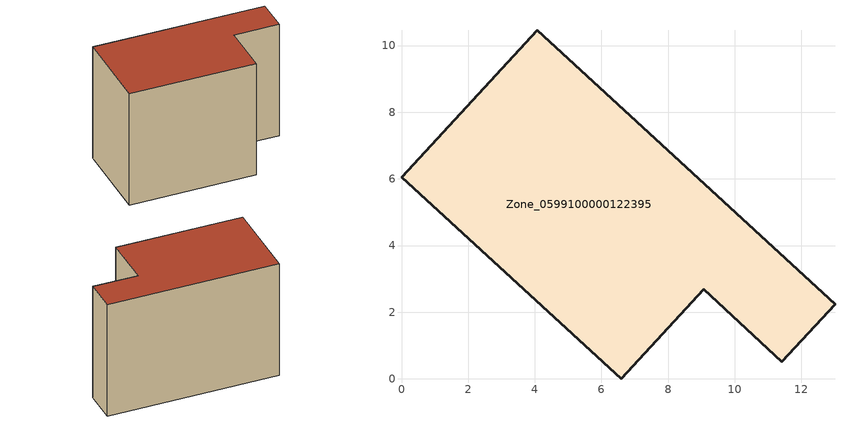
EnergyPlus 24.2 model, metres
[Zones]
Zone_0599100000122395
 floor ground (C_G): 0,6.05 4.07,10.46 13.01,2.24 11.42,0.51 9.07,2.68 6.6,0 z0
 wall outside (C_F): 4.07,10.46 0,6.05 6.6,0 9.07,2.68 11.42,0.51 13.01,2.24 4.07,10.46 z0:8.64
 roof outside (C_R): 13.01,2.24 4.07,10.46 0,6.05 6.6,0 9.07,2.68 11.42,0.51 z8.64
[BUILDING]
Pand.0599100000122395: North Axis=0; Terrain=City; Loads Convergence Tolerance Value=0.04; Temperature Convergence Tolerance Value=0.4; Solar Distribution=FullExterior; Maximum Number of Warmup Days=25; Minimum Number of Warmup Days=1
[Site:Location]
Rotterdam.The.Hague.AP_ZH_NLD Design_Conditions: Latitude=51.96; Longitude=4.45; Time Zone=1; Elevation=-4.5
[SITE:GROUNDTEMPERATURE:BUILDINGSURFACE]
18, 18, 18, 18, 18, 18, 18, 18, 18, 18, 18, 18
[MATERIAL] Thermal Absorptance=0.9; Solar Absorptance=0.7; Visible Absorptance=0.7
Name | Roughness | Thickness | Conductivity | Density | Specific Heat
G.TI.1975-1991 | MediumSmooth | 0.15 | 0.288461 | 540 | 1210
F.TI.1975-1991 | Rough | 0.3 | 0.230769 | 1920 | 840
R.TI.1975-1991 | MediumRough | 0.2 | 0.153846 | 1500 | 1000
[CONSTRUCTION]
C_G: G.TI.1975-1991
C_F: F.TI.1975-1991
C_R: R.TI.1975-1991
[ZONE]
Zone_0599100000122395: Type=1; Multiplier=1; Ceiling Height=Autocalculate; Volume=Autocalculate; Floor Area=autocalculate; Part of Total Floor Area=Yes
[ZONEINFILTRATION:DESIGNFLOWRATE]
Infil_Zone_0599100000122395: Zone or ZoneList or Space or SpaceList=Zone_0599100000122395; Schedule=AlwaysOn; Design Flow Rate Calculation Method=Flow/Area; Flow Rate per Floor Area=0.003; Constant Term Coefficient=1; Temperature Term Coefficient=0; Velocity Term Coefficient=0; Velocity Squared Term Coefficient=0
[HVACTEMPLATE:ZONE:IDEALLOADSAIRSYSTEM]
Zone_0599100000122395: Maximum Heating Supply Air Temperature=50; Minimum Cooling Supply Air Temperature=13; Maximum Heating Supply Air Humidity Ratio=0.0156; Minimum Cooling Supply Air Humidity Ratio=0.0077; Heating Limit=NoLimit; Cooling Limit=NoLimit; Dehumidification Control Type=ConstantSensibleHeatRatio; Cooling Sensible Heat Ratio=0.7; Dehumidification Setpoint=60; Humidification Control Type=None; Humidification Setpoint=30; Outdoor Air Method=None; Outdoor Air Flow Rate per Person=0.00944; Outdoor Air Flow Rate per Zone Floor Area=0; Outdoor Air Flow Rate per Zone=0; Demand Controlled Ventilation Type=None; Outdoor Air Economizer Type=NoEconomizer; Heat Recovery Type=None; Sensible Heat Recovery Effectiveness=0.7; Latent Heat Recovery Effectiveness=0.65
[ZONECONTROL:THERMOSTAT]
ThermostatControl_Zone_0599100000122395: Zone or ZoneList=Zone_0599100000122395; Control Type Schedule=DualSetpointControlType; Control 1=Thermostat_Zone_0599100000122395; Temperature Difference Between Cutout And Setpoint=0
[THERMOSTATSETPOINT:DUALSETPOINT]
Thermostat_Zone_0599100000122395: Heating Setpoint Temperature Schedule=HeatingSetpoint_Zone_0599100000122395; Cooling Setpoint Temperature Schedule=CoolingSetpoint_Zone_0599100000122395
[SCHEDULE:COMPACT]
HeatingSetpoint_Zone_0599100000122395: Through: 12/31, For: AllDays, Until: 24:00, 21
CoolingSetpoint_Zone_0599100000122395: Through: 12/31, For: AllDays, Until: 24:00, 24
DualSetpointControlType: Through: 12/31, For: AllDays, Until: 24:00, 4
AlwaysOn: Through: 12/31, For: AllDays, Until: 24:00, 1
